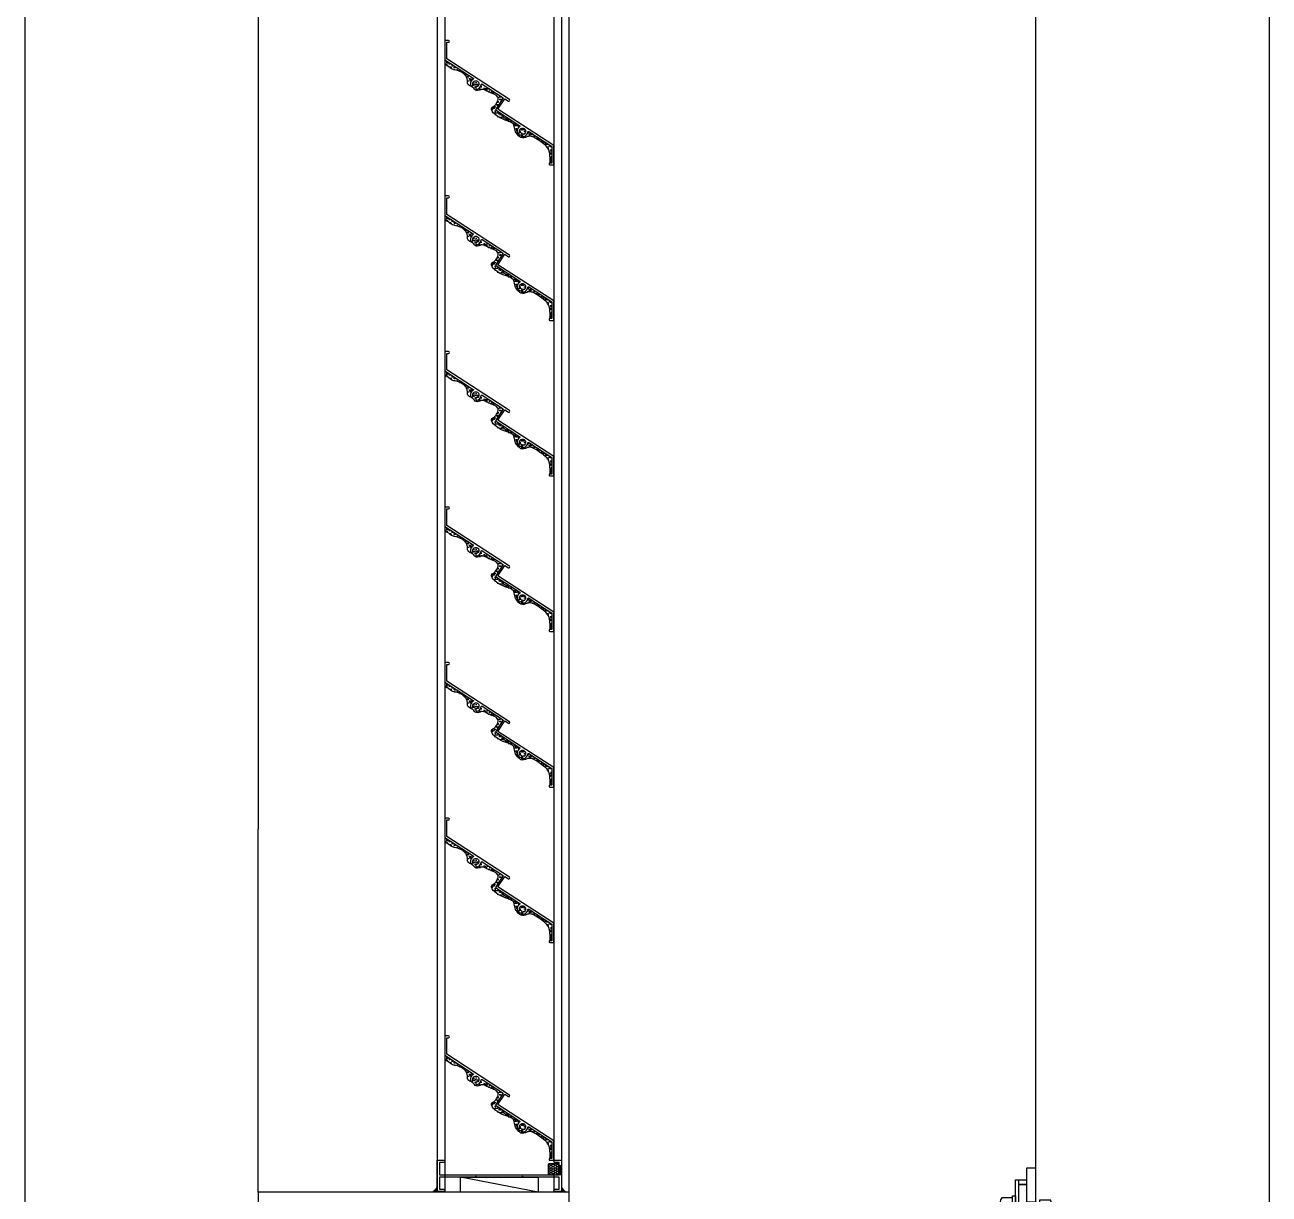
# Model space of a CAD drawing. Header units: millimetres. Extents: x 19868 to 801382, y -4805 to 85279.
# Drawn here: x 369438 to 370238, y 44538 to 45289 of the extents above; entities that cross this region are included whole.
import ezdxf

# ---------------------------------------------------------------- set-up
doc = ezdxf.new("R2010")
doc.units = ezdxf.units.MM
doc.header["$LTSCALE"] = 250
doc.linetypes.add('HID', pattern=[2.8, 1.8, -1])
doc.linetypes.add('HIDDEN', pattern=[9.525, 6.35, -3.175])
for name, color, linetype in [('-입면선1', 2, 'Continuous'), ('4', 4, 'Continuous'), ('A-ELE-4', 4, 'Continuous'), ('A-ELE-8', 8, 'Continuous'), ('A-ETC-8', 8, 'Continuous'), ('fastener', 1, 'Continuous'), ('INSUL', 8, 'Continuous'), ('S-TEEL', 4, 'Continuous')]:
    doc.layers.add(name, color=color, linetype=linetype)

# ---------------------------------------------------------------- blocks, each defined once
blk = doc.blocks.new('A$C8466693f')
at = {"layer": 'INSUL'}
h = blk.add_hatch(dxfattribs=at)
h.set_pattern_fill('AR-SAND', color=256, scale=0.05)
h.set_pattern_definition([(37.5, (-44677.3643, 110434.0197), (-0.080001565, 2.447066187), [0, -1.9304, 0, -2.159, 0, -2.06375]), (7.5, (-44677.3643, 110434.0197), (2.24761642, 3.5841255), [0, -1.0414, 0, -1.7399, 0, -0.66675]), (327.5, (-44678.9264, 110434.0197), (3.95496185, 0.007185923), [0, -0.635, 0, -2.286, 0, -2.9845]), (317.5, (-44678.9264, 110434.0197), (3.81778226, 1.11464662), [0, -0.3175, 0, -1.4986, 0, -1.7145])])
edge = h.paths.add_edge_path()
edge.add_arc((188.08, -3444.1), 0.3, 300.42503, 417, ccw=False)
edge.add_arc((190, -3447.37), 3.5, 480.42503, 551.17338)
edge.add_arc((187.3, -3447.91), 0.75, 191.17338, 371.17338)
edge.add_arc((190, -3447.37), 2, -77.17338, 191.17338, ccw=False)
edge.add_arc((190.61, -3450.05), 0.75, 462.82662, 642.82662)
edge.add_arc((190, -3447.37), 3.5, 282.82662, 353.57497)
edge.add_arc((193.78, -3447.8), 0.3, 417, 533.57497, ccw=False)
edge.add_line((193.94, -3447.55), (207.51, -3456.36))
edge.add_line((207.51, -3456.36), (202.49, -3464.07))
edge.add_line((202.49, -3464.07), (218.24, -3474.3))
edge.add_arc((218.08, -3474.55), 0.3, 300.42503, 417, ccw=False)
edge.add_arc((220, -3477.83), 3.5, 480.42503, 551.17338)
edge.add_arc((217.3, -3478.36), 0.75, 191.17338, 371.17338)
edge.add_arc((220, -3477.83), 2, -77.17338, 191.17338, ccw=False)
edge.add_arc((220.61, -3480.51), 0.75, 462.82662, 642.82662)
edge.add_arc((220, -3477.83), 3.5, 282.82662, 353.57497)
edge.add_arc((223.78, -3478.25), 0.3, 417, 533.57497, ccw=False)
edge.add_line((223.94, -3478), (238.8, -3487.65))
edge.add_line((238.8, -3487.65), (238.8, -3498.3))
edge.add_line((238.8, -3498.3), (237.6, -3498.3))
edge.add_spline(control_points=[(237.6, -3498.3), (237.72, -3495.33), (237.98, -3488.91), (230.99, -3484.17), (224.97, -3479.8), (219.86, -3483.19), (216.68, -3480.3), (214.93, -3477.41), (214.58, -3471.4), (206.57, -3471.5), (197.87, -3463.66), (203.13, -3461.08), (206.19, -3454.62), (198.48, -3453.41), (194.39, -3449.96), (190.03, -3452.8), (188.14, -3449), (184.28, -3448.4), (184.84, -3444.43), (182.67, -3440.53), (178.32, -3438.67), (173.82, -3438.05), (171.99, -3435.34), (170.27, -3435.44), (170, -3435.46)], knot_values=[0, 0, 0, 0, 8.903403, 16.972588, 24.386558, 28.464058, 32.376054, 35.250962, 38.890173, 48.28531, 57.322987, 58.527761, 64.920636, 71.793865, 76.258779, 80.217284, 83.010925, 86.979037, 89.314988, 93.488168, 99.635723, 102.710115, 106.902697, 107.715399, 107.715399, 107.715399, 107.715399], degree=3, periodic=0)
edge.add_line((170, -3435.46), (170, -3432))
edge.add_line((170, -3432), (188.24, -3443.84))
h = blk.add_hatch(dxfattribs=at)
h.set_pattern_fill('AR-SAND', color=256, scale=0.05)
h.set_pattern_definition([(37.5, (-44677.3643, 110334.0197), (-0.080001565, 2.447066187), [0, -1.9304, 0, -2.159, 0, -2.06375]), (7.5, (-44677.3643, 110334.0197), (2.24761642, 3.5841255), [0, -1.0414, 0, -1.7399, 0, -0.66675]), (327.5, (-44678.9264, 110334.0197), (3.95496185, 0.007185923), [0, -0.635, 0, -2.286, 0, -2.9845]), (317.5, (-44678.9264, 110334.0197), (3.81778226, 1.11464662), [0, -0.3175, 0, -1.4986, 0, -1.7145])])
edge = h.paths.add_edge_path()
edge.add_arc((188.08, -3544.1), 0.3, 300.42503, 417, ccw=False)
edge.add_arc((190, -3547.37), 3.5, 480.42503, 551.17338)
edge.add_arc((187.3, -3547.91), 0.75, 191.17338, 371.17338)
edge.add_arc((190, -3547.37), 2, -77.17338, 191.17338, ccw=False)
edge.add_arc((190.61, -3550.05), 0.75, 462.82662, 642.82662)
edge.add_arc((190, -3547.37), 3.5, 282.82662, 353.57497)
edge.add_arc((193.78, -3547.8), 0.3, 417, 533.57497, ccw=False)
edge.add_line((193.94, -3547.55), (207.51, -3556.36))
edge.add_line((207.51, -3556.36), (202.49, -3564.07))
edge.add_line((202.49, -3564.07), (218.24, -3574.3))
edge.add_arc((218.08, -3574.55), 0.3, 300.42503, 417, ccw=False)
edge.add_arc((220, -3577.83), 3.5, 480.42503, 551.17338)
edge.add_arc((217.3, -3578.36), 0.75, 191.17338, 371.17338)
edge.add_arc((220, -3577.83), 2, -77.17338, 191.17338, ccw=False)
edge.add_arc((220.61, -3580.51), 0.75, 462.82662, 642.82662)
edge.add_arc((220, -3577.83), 3.5, 282.82662, 353.57497)
edge.add_arc((223.78, -3578.25), 0.3, 417, 533.57497, ccw=False)
edge.add_line((223.94, -3578), (238.8, -3587.65))
edge.add_line((238.8, -3587.65), (238.8, -3598.3))
edge.add_line((238.8, -3598.3), (237.6, -3598.3))
edge.add_spline(control_points=[(237.6, -3598.3), (237.72, -3595.33), (237.98, -3588.91), (230.99, -3584.17), (224.97, -3579.8), (219.86, -3583.19), (216.68, -3580.3), (214.93, -3577.41), (214.58, -3571.4), (206.57, -3571.5), (197.87, -3563.66), (203.13, -3561.08), (206.19, -3554.62), (198.48, -3553.41), (194.39, -3549.96), (190.03, -3552.8), (188.14, -3549), (184.28, -3548.4), (184.84, -3544.43), (182.67, -3540.53), (178.32, -3538.67), (173.82, -3538.05), (171.99, -3535.34), (170.27, -3535.44), (170, -3535.46)], knot_values=[0, 0, 0, 0, 8.903403, 16.972588, 24.386558, 28.464058, 32.376054, 35.250962, 38.890173, 48.28531, 57.322987, 58.527761, 64.920636, 71.793865, 76.258779, 80.217284, 83.010925, 86.979037, 89.314988, 93.488168, 99.635723, 102.710115, 106.902697, 107.715399, 107.715399, 107.715399, 107.715399], degree=3, periodic=0)
edge.add_line((170, -3535.46), (170, -3532))
edge.add_line((170, -3532), (188.24, -3543.84))
h = blk.add_hatch(dxfattribs=at)
h.set_pattern_fill('AR-SAND', color=256, scale=0.05)
h.set_pattern_definition([(37.5, (-44677.3643, 110234.0197), (-0.080001565, 2.447066187), [0, -1.9304, 0, -2.159, 0, -2.06375]), (7.5, (-44677.3643, 110234.0197), (2.24761642, 3.5841255), [0, -1.0414, 0, -1.7399, 0, -0.66675]), (327.5, (-44678.9264, 110234.0197), (3.95496185, 0.007185923), [0, -0.635, 0, -2.286, 0, -2.9845]), (317.5, (-44678.9264, 110234.0197), (3.81778226, 1.11464662), [0, -0.3175, 0, -1.4986, 0, -1.7145])])
edge = h.paths.add_edge_path()
edge.add_arc((188.08, -3644.1), 0.3, 300.42503, 417, ccw=False)
edge.add_arc((190, -3647.37), 3.5, 480.42503, 551.17338)
edge.add_arc((187.3, -3647.91), 0.75, 191.17338, 371.17338)
edge.add_arc((190, -3647.37), 2, -77.17338, 191.17338, ccw=False)
edge.add_arc((190.61, -3650.05), 0.75, 462.82662, 642.82662)
edge.add_arc((190, -3647.37), 3.5, 282.82662, 353.57497)
edge.add_arc((193.78, -3647.8), 0.3, 417, 533.57497, ccw=False)
edge.add_line((193.94, -3647.55), (207.51, -3656.36))
edge.add_line((207.51, -3656.36), (202.49, -3664.07))
edge.add_line((202.49, -3664.07), (218.24, -3674.3))
edge.add_arc((218.08, -3674.55), 0.3, 300.42503, 417, ccw=False)
edge.add_arc((220, -3677.83), 3.5, 480.42503, 551.17338)
edge.add_arc((217.3, -3678.36), 0.75, 191.17338, 371.17338)
edge.add_arc((220, -3677.83), 2, -77.17338, 191.17338, ccw=False)
edge.add_arc((220.61, -3680.51), 0.75, 462.82662, 642.82662)
edge.add_arc((220, -3677.83), 3.5, 282.82662, 353.57497)
edge.add_arc((223.78, -3678.25), 0.3, 417, 533.57497, ccw=False)
edge.add_line((223.94, -3678), (238.8, -3687.65))
edge.add_line((238.8, -3687.65), (238.8, -3698.3))
edge.add_line((238.8, -3698.3), (237.6, -3698.3))
edge.add_spline(control_points=[(237.6, -3698.3), (237.72, -3695.33), (237.98, -3688.91), (230.99, -3684.17), (224.97, -3679.8), (219.86, -3683.19), (216.68, -3680.3), (214.93, -3677.41), (214.58, -3671.4), (206.57, -3671.5), (197.87, -3663.66), (203.13, -3661.08), (206.19, -3654.62), (198.48, -3653.41), (194.39, -3649.96), (190.03, -3652.8), (188.14, -3649), (184.28, -3648.4), (184.84, -3644.43), (182.67, -3640.53), (178.32, -3638.67), (173.82, -3638.05), (171.99, -3635.34), (170.27, -3635.44), (170, -3635.46)], knot_values=[0, 0, 0, 0, 8.903403, 16.972588, 24.386558, 28.464058, 32.376054, 35.250962, 38.890173, 48.28531, 57.322987, 58.527761, 64.920636, 71.793865, 76.258779, 80.217284, 83.010925, 86.979037, 89.314988, 93.488168, 99.635723, 102.710115, 106.902697, 107.715399, 107.715399, 107.715399, 107.715399], degree=3, periodic=0)
edge.add_line((170, -3635.46), (170, -3632))
edge.add_line((170, -3632), (188.24, -3643.84))
h = blk.add_hatch(dxfattribs=at)
h.set_pattern_fill('AR-SAND', color=256, scale=0.05)
h.set_pattern_definition([(37.5, (-44677.3643, 110134.0197), (-0.080001565, 2.447066187), [0, -1.9304, 0, -2.159, 0, -2.06375]), (7.5, (-44677.3643, 110134.0197), (2.24761642, 3.5841255), [0, -1.0414, 0, -1.7399, 0, -0.66675]), (327.5, (-44678.9264, 110134.0197), (3.95496185, 0.007185923), [0, -0.635, 0, -2.286, 0, -2.9845]), (317.5, (-44678.9264, 110134.0197), (3.81778226, 1.11464662), [0, -0.3175, 0, -1.4986, 0, -1.7145])])
edge = h.paths.add_edge_path()
edge.add_arc((188.08, -3744.1), 0.3, 300.42503, 417, ccw=False)
edge.add_arc((190, -3747.37), 3.5, 480.42503, 551.17338)
edge.add_arc((187.3, -3747.91), 0.75, 191.17338, 371.17338)
edge.add_arc((190, -3747.37), 2, -77.17338, 191.17338, ccw=False)
edge.add_arc((190.61, -3750.05), 0.75, 462.82662, 642.82662)
edge.add_arc((190, -3747.37), 3.5, 282.82662, 353.57497)
edge.add_arc((193.78, -3747.8), 0.3, 417, 533.57497, ccw=False)
edge.add_line((193.94, -3747.55), (207.51, -3756.36))
edge.add_line((207.51, -3756.36), (202.49, -3764.07))
edge.add_line((202.49, -3764.07), (218.24, -3774.3))
edge.add_arc((218.08, -3774.55), 0.3, 300.42503, 417, ccw=False)
edge.add_arc((220, -3777.83), 3.5, 480.42503, 551.17338)
edge.add_arc((217.3, -3778.36), 0.75, 191.17338, 371.17338)
edge.add_arc((220, -3777.83), 2, -77.17338, 191.17338, ccw=False)
edge.add_arc((220.61, -3780.51), 0.75, 462.82662, 642.82662)
edge.add_arc((220, -3777.83), 3.5, 282.82662, 353.57497)
edge.add_arc((223.78, -3778.25), 0.3, 417, 533.57497, ccw=False)
edge.add_line((223.94, -3778), (238.8, -3787.65))
edge.add_line((238.8, -3787.65), (238.8, -3798.3))
edge.add_line((238.8, -3798.3), (237.6, -3798.3))
edge.add_spline(control_points=[(237.6, -3798.3), (237.72, -3795.33), (237.98, -3788.91), (230.99, -3784.17), (224.97, -3779.8), (219.86, -3783.19), (216.68, -3780.3), (214.93, -3777.41), (214.58, -3771.4), (206.57, -3771.5), (197.87, -3763.66), (203.13, -3761.08), (206.19, -3754.62), (198.48, -3753.41), (194.39, -3749.96), (190.03, -3752.8), (188.14, -3749), (184.28, -3748.4), (184.84, -3744.43), (182.67, -3740.53), (178.32, -3738.67), (173.82, -3738.05), (171.99, -3735.34), (170.27, -3735.44), (170, -3735.46)], knot_values=[0, 0, 0, 0, 8.903403, 16.972588, 24.386558, 28.464058, 32.376054, 35.250962, 38.890173, 48.28531, 57.322987, 58.527761, 64.920636, 71.793865, 76.258779, 80.217284, 83.010925, 86.979037, 89.314988, 93.488168, 99.635723, 102.710115, 106.902697, 107.715399, 107.715399, 107.715399, 107.715399], degree=3, periodic=0)
edge.add_line((170, -3735.46), (170, -3732))
edge.add_line((170, -3732), (188.24, -3743.84))
h = blk.add_hatch(dxfattribs=at)
h.set_pattern_fill('AR-SAND', color=256, scale=0.05)
h.set_pattern_definition([(37.5, (-44677.3643, 110034.0197), (-0.080001565, 2.447066187), [0, -1.9304, 0, -2.159, 0, -2.06375]), (7.5, (-44677.3643, 110034.0197), (2.24761642, 3.5841255), [0, -1.0414, 0, -1.7399, 0, -0.66675]), (327.5, (-44678.9264, 110034.0197), (3.95496185, 0.007185923), [0, -0.635, 0, -2.286, 0, -2.9845]), (317.5, (-44678.9264, 110034.0197), (3.81778226, 1.11464662), [0, -0.3175, 0, -1.4986, 0, -1.7145])])
edge = h.paths.add_edge_path()
edge.add_arc((188.08, -3844.1), 0.3, 300.42503, 417, ccw=False)
edge.add_arc((190, -3847.37), 3.5, 480.42503, 551.17338)
edge.add_arc((187.3, -3847.91), 0.75, 191.17338, 371.17338)
edge.add_arc((190, -3847.37), 2, -77.17338, 191.17338, ccw=False)
edge.add_arc((190.61, -3850.05), 0.75, 462.82662, 642.82662)
edge.add_arc((190, -3847.37), 3.5, 282.82662, 353.57497)
edge.add_arc((193.78, -3847.8), 0.3, 417, 533.57497, ccw=False)
edge.add_line((193.94, -3847.55), (207.51, -3856.36))
edge.add_line((207.51, -3856.36), (202.49, -3864.07))
edge.add_line((202.49, -3864.07), (218.24, -3874.3))
edge.add_arc((218.08, -3874.55), 0.3, 300.42503, 417, ccw=False)
edge.add_arc((220, -3877.83), 3.5, 480.42503, 551.17338)
edge.add_arc((217.3, -3878.36), 0.75, 191.17338, 371.17338)
edge.add_arc((220, -3877.83), 2, -77.17338, 191.17338, ccw=False)
edge.add_arc((220.61, -3880.51), 0.75, 462.82662, 642.82662)
edge.add_arc((220, -3877.83), 3.5, 282.82662, 353.57497)
edge.add_arc((223.78, -3878.25), 0.3, 417, 533.57497, ccw=False)
edge.add_line((223.94, -3878), (238.8, -3887.65))
edge.add_line((238.8, -3887.65), (238.8, -3898.3))
edge.add_line((238.8, -3898.3), (237.6, -3898.3))
edge.add_spline(control_points=[(237.6, -3898.3), (237.72, -3895.33), (237.98, -3888.91), (230.99, -3884.17), (224.97, -3879.8), (219.86, -3883.19), (216.68, -3880.3), (214.93, -3877.41), (214.58, -3871.4), (206.57, -3871.5), (197.87, -3863.66), (203.13, -3861.08), (206.19, -3854.62), (198.48, -3853.41), (194.39, -3849.96), (190.03, -3852.8), (188.14, -3849), (184.28, -3848.4), (184.84, -3844.43), (182.67, -3840.53), (178.32, -3838.67), (173.82, -3838.05), (171.99, -3835.34), (170.27, -3835.44), (170, -3835.46)], knot_values=[0, 0, 0, 0, 8.903403, 16.972588, 24.386558, 28.464058, 32.376054, 35.250962, 38.890173, 48.28531, 57.322987, 58.527761, 64.920636, 71.793865, 76.258779, 80.217284, 83.010925, 86.979037, 89.314988, 93.488168, 99.635723, 102.710115, 106.902697, 107.715399, 107.715399, 107.715399, 107.715399], degree=3, periodic=0)
edge.add_line((170, -3835.46), (170, -3832))
edge.add_line((170, -3832), (188.24, -3843.84))
h = blk.add_hatch(dxfattribs=at)
h.set_pattern_fill('AR-SAND', color=256, scale=0.05)
h.set_pattern_definition([(37.5, (-44677.3643, 109934.0197), (-0.080001565, 2.447066187), [0, -1.9304, 0, -2.159, 0, -2.06375]), (7.5, (-44677.3643, 109934.0197), (2.24761642, 3.5841255), [0, -1.0414, 0, -1.7399, 0, -0.66675]), (327.5, (-44678.9264, 109934.0197), (3.95496185, 0.007185923), [0, -0.635, 0, -2.286, 0, -2.9845]), (317.5, (-44678.9264, 109934.0197), (3.81778226, 1.11464662), [0, -0.3175, 0, -1.4986, 0, -1.7145])])
edge = h.paths.add_edge_path()
edge.add_arc((188.08, -3944.1), 0.3, 300.42503, 417, ccw=False)
edge.add_arc((190, -3947.37), 3.5, 480.42503, 551.17338)
edge.add_arc((187.3, -3947.91), 0.75, 191.17338, 371.17338)
edge.add_arc((190, -3947.37), 2, -77.17338, 191.17338, ccw=False)
edge.add_arc((190.61, -3950.05), 0.75, 462.82662, 642.82662)
edge.add_arc((190, -3947.37), 3.5, 282.82662, 353.57497)
edge.add_arc((193.78, -3947.8), 0.3, 417, 533.57497, ccw=False)
edge.add_line((193.94, -3947.55), (207.51, -3956.36))
edge.add_line((207.51, -3956.36), (202.49, -3964.07))
edge.add_line((202.49, -3964.07), (218.24, -3974.3))
edge.add_arc((218.08, -3974.55), 0.3, 300.42503, 417, ccw=False)
edge.add_arc((220, -3977.83), 3.5, 480.42503, 551.17338)
edge.add_arc((217.3, -3978.36), 0.75, 191.17338, 371.17338)
edge.add_arc((220, -3977.83), 2, -77.17338, 191.17338, ccw=False)
edge.add_arc((220.61, -3980.51), 0.75, 462.82662, 642.82662)
edge.add_arc((220, -3977.83), 3.5, 282.82662, 353.57497)
edge.add_arc((223.78, -3978.25), 0.3, 417, 533.57497, ccw=False)
edge.add_line((223.94, -3978), (238.8, -3987.65))
edge.add_line((238.8, -3987.65), (238.8, -3998.3))
edge.add_line((238.8, -3998.3), (237.6, -3998.3))
edge.add_spline(control_points=[(237.6, -3998.3), (237.72, -3995.33), (237.98, -3988.91), (230.99, -3984.17), (224.97, -3979.8), (219.86, -3983.19), (216.68, -3980.3), (214.93, -3977.41), (214.58, -3971.4), (206.57, -3971.5), (197.87, -3963.66), (203.13, -3961.08), (206.19, -3954.62), (198.48, -3953.41), (194.39, -3949.96), (190.03, -3952.8), (188.14, -3949), (184.28, -3948.4), (184.84, -3944.43), (182.67, -3940.53), (178.32, -3938.67), (173.82, -3938.05), (171.99, -3935.34), (170.27, -3935.44), (170, -3935.46)], knot_values=[0, 0, 0, 0, 8.903403, 16.972588, 24.386558, 28.464058, 32.376054, 35.250962, 38.890173, 48.28531, 57.322987, 58.527761, 64.920636, 71.793865, 76.258779, 80.217284, 83.010925, 86.979037, 89.314988, 93.488168, 99.635723, 102.710115, 106.902697, 107.715399, 107.715399, 107.715399, 107.715399], degree=3, periodic=0)
edge.add_line((170, -3935.46), (170, -3932))
edge.add_line((170, -3932), (188.24, -3943.84))
h = blk.add_hatch(dxfattribs=at)
h.set_pattern_fill('AR-SAND', color=256, scale=0.05)
h.set_pattern_definition([(37.5, (-44677.3643, 109794.0197), (-0.080001565, 2.447066187), [0, -1.9304, 0, -2.159, 0, -2.06375]), (7.5, (-44677.3643, 109794.0197), (2.24761642, 3.5841255), [0, -1.0414, 0, -1.7399, 0, -0.66675]), (327.5, (-44678.9264, 109794.0197), (3.95496185, 0.007185923), [0, -0.635, 0, -2.286, 0, -2.9845]), (317.5, (-44678.9264, 109794.0197), (3.81778226, 1.11464662), [0, -0.3175, 0, -1.4986, 0, -1.7145])])
edge = h.paths.add_edge_path()
edge.add_arc((188.08, -4084.1), 0.3, 300.42503, 417, ccw=False)
edge.add_arc((190, -4087.37), 3.5, 480.42503, 551.17338)
edge.add_arc((187.3, -4087.91), 0.75, 191.17338, 371.17338)
edge.add_arc((190, -4087.37), 2, -77.17338, 191.17338, ccw=False)
edge.add_arc((190.61, -4090.05), 0.75, 462.82662, 642.82662)
edge.add_arc((190, -4087.37), 3.5, 282.82662, 353.57497)
edge.add_arc((193.78, -4087.8), 0.3, 417, 533.57497, ccw=False)
edge.add_line((193.94, -4087.55), (207.51, -4096.36))
edge.add_line((207.51, -4096.36), (202.49, -4104.07))
edge.add_line((202.49, -4104.07), (218.24, -4114.3))
edge.add_arc((218.08, -4114.55), 0.3, 300.42503, 417, ccw=False)
edge.add_arc((220, -4117.83), 3.5, 480.42503, 551.17338)
edge.add_arc((217.3, -4118.36), 0.75, 191.17338, 371.17338)
edge.add_arc((220, -4117.83), 2, -77.17338, 191.17338, ccw=False)
edge.add_arc((220.61, -4120.51), 0.75, 462.82662, 642.82662)
edge.add_arc((220, -4117.83), 3.5, 282.82662, 353.57497)
edge.add_arc((223.78, -4118.25), 0.3, 417, 533.57497, ccw=False)
edge.add_line((223.94, -4118), (238.8, -4127.65))
edge.add_line((238.8, -4127.65), (238.8, -4138.3))
edge.add_line((238.8, -4138.3), (237.6, -4138.3))
edge.add_spline(control_points=[(237.6, -4138.3), (237.72, -4135.33), (237.98, -4128.91), (230.99, -4124.17), (224.97, -4119.8), (219.86, -4123.19), (216.68, -4120.3), (214.93, -4117.41), (214.58, -4111.4), (206.57, -4111.5), (197.87, -4103.66), (203.13, -4101.08), (206.19, -4094.62), (198.48, -4093.41), (194.39, -4089.96), (190.03, -4092.8), (188.14, -4089), (184.28, -4088.4), (184.84, -4084.43), (182.67, -4080.53), (178.32, -4078.67), (173.82, -4078.05), (171.99, -4075.34), (170.27, -4075.44), (170, -4075.46)], knot_values=[0, 0, 0, 0, 8.903403, 16.972588, 24.386558, 28.464058, 32.376054, 35.250962, 38.890173, 48.28531, 57.322987, 58.527761, 64.920636, 71.793865, 76.258779, 80.217284, 83.010925, 86.979037, 89.314988, 93.488168, 99.635723, 102.710115, 106.902697, 107.715399, 107.715399, 107.715399, 107.715399], degree=3, periodic=0)
edge.add_line((170, -4075.46), (170, -4072))
edge.add_line((170, -4072), (188.24, -4083.84))
h = blk.add_hatch(dxfattribs=at)
h.set_pattern_fill('AR-SAND', color=256, scale=0.05)
h.set_pattern_definition([(37.5, (-44677.3643, 109794.0197), (-0.080001565, 2.447066187), [0, -1.9304, 0, -2.159, 0, -2.06375]), (7.5, (-44677.3643, 109794.0197), (2.24761642, 3.5841255), [0, -1.0414, 0, -1.7399, 0, -0.66675]), (327.5, (-44678.9264, 109794.0197), (3.95496185, 0.007185923), [0, -0.635, 0, -2.286, 0, -2.9845]), (317.5, (-44678.9264, 109794.0197), (3.81778226, 1.11464662), [0, -0.3175, 0, -1.4986, 0, -1.7145])])
edge = h.paths.add_edge_path()
edge.add_arc((188.08, -4084.1), 0.3, 300.42503, 417, ccw=False)
edge.add_arc((190, -4087.37), 3.5, 480.42503, 551.17338)
edge.add_arc((187.3, -4087.91), 0.75, 191.17338, 371.17338)
edge.add_arc((190, -4087.37), 2, -77.17338, 191.17338, ccw=False)
edge.add_arc((190.61, -4090.05), 0.75, 462.82662, 642.82662)
edge.add_arc((190, -4087.37), 3.5, 282.82662, 353.57497)
edge.add_arc((193.78, -4087.8), 0.3, 417, 533.57497, ccw=False)
edge.add_line((193.94, -4087.55), (207.51, -4096.36))
edge.add_line((207.51, -4096.36), (202.49, -4104.07))
edge.add_line((202.49, -4104.07), (218.24, -4114.3))
edge.add_arc((218.08, -4114.55), 0.3, 300.42503, 417, ccw=False)
edge.add_arc((220, -4117.83), 3.5, 480.42503, 551.17338)
edge.add_arc((217.3, -4118.36), 0.75, 191.17338, 371.17338)
edge.add_arc((220, -4117.83), 2, -77.17338, 191.17338, ccw=False)
edge.add_arc((220.61, -4120.51), 0.75, 462.82662, 642.82662)
edge.add_arc((220, -4117.83), 3.5, 282.82662, 353.57497)
edge.add_arc((223.78, -4118.25), 0.3, 417, 533.57497, ccw=False)
edge.add_line((223.94, -4118), (238.8, -4127.65))
edge.add_line((238.8, -4127.65), (238.8, -4138.3))
edge.add_line((238.8, -4138.3), (237.6, -4138.3))
edge.add_spline(control_points=[(237.6, -4138.3), (237.72, -4135.33), (237.98, -4128.91), (230.99, -4124.17), (224.97, -4119.8), (219.86, -4123.19), (216.68, -4120.3), (214.93, -4117.41), (214.58, -4111.4), (206.57, -4111.5), (197.87, -4103.66), (203.13, -4101.08), (206.19, -4094.62), (198.48, -4093.41), (194.39, -4089.96), (190.03, -4092.8), (188.14, -4089), (184.28, -4088.4), (184.84, -4084.43), (182.67, -4080.53), (178.32, -4078.67), (173.82, -4078.05), (171.99, -4075.34), (170.27, -4075.44), (170, -4075.46)], knot_values=[0, 0, 0, 0, 8.903403, 16.972588, 24.386558, 28.464058, 32.376054, 35.250962, 38.890173, 48.28531, 57.322987, 58.527761, 64.920636, 71.793865, 76.258779, 80.217284, 83.010925, 86.979037, 89.314988, 93.488168, 99.635723, 102.710115, 106.902697, 107.715399, 107.715399, 107.715399, 107.715399], degree=3, periodic=0)
edge.add_line((170, -4075.46), (170, -4072))
edge.add_line((170, -4072), (188.24, -4083.84))
h = blk.add_hatch(dxfattribs=at)
h.set_pattern_fill('HONEY', color=256, scale=7, angle=180)
h.set_pattern_definition([(180, (-53304.8533, 22691.21556), (-1.3125, -0.757772228), [0.875, -1.75]), (300, (-53304.8533, 22691.21556), (1.3125, -0.757772228), [0.875, -1.75]), (240, (-53304.8533, 22691.21556), (-9e-16, -1.515544457), [-1.75, 0.875])])
edge = h.paths.add_edge_path()
edge.add_line((237.2, -4148.75), (242.8, -4148.75))
edge.add_arc((242.8, -4148.05), 0.7, 270, 360)
edge.add_line((243.5, -4148.05), (243.5, -4142.45))
edge.add_arc((242.8, -4142.45), 0.7, 0, 90)
edge.add_line((242.8, -4141.75), (237.2, -4141.75))
edge.add_arc((237.2, -4142.45), 0.7, 90, 180)
edge.add_line((236.5, -4142.45), (236.5, -4148.05))
edge.add_arc((237.2, -4148.05), 0.7, 180, 270)
h = blk.add_hatch(dxfattribs=at)
h.set_pattern_fill('DASH', color=256, scale=3, angle=270)
h.set_pattern_definition([(270, (-44212.57697, -6268.62838), (0.375, -0.375), [0.375, -0.375])])
h.paths.add_polyline_path([(245, -4148.75), (243.5, -4148.75), (243.5, -4142.75), (245, -4142.75)])
h = blk.add_hatch(dxfattribs=at)
h.set_pattern_fill('DOTS', color=256, scale=0.2, angle=90)
h.set_pattern_definition([(270, (-1455.99214, 5248.5924), (0.3175, -0.15875), [0, -0.3175])])
h.paths.add_polyline_path([(165, -4159.2), (165, -4160), (162, -4160, 0.068271), (165, -4157)])
h = blk.add_hatch(dxfattribs=at)
h.set_pattern_fill('DOTS', color=256, scale=0.2, angle=90)
h.set_pattern_definition([(270, (-1435.99214, 5248.5924), (0.3175, -0.15875), [0, -0.3175])])
h.paths.add_polyline_path([(245, -4159.2), (245, -4160), (248, -4160, -0.068271), (245, -4157)])
for p, q in [((50, -80), (50, -3926.45)), ((250, -4160), (250, -80)), ((165, -100.2), (165, -4160)), ((170, -99.75), (170, -4160)), ((240, -100.26), (240, -4140.25)), ((245, -100.2), (245, -4160)), ((50, -4160), (50, -3926.45)), ((230, -4160), (180, -4150.25)), ((240, -4148.75), (240, -4160))]:
    blk.add_line(p, q, dxfattribs=at)
at = {"layer": 'INSUL', "elevation": 0}
for points in [[(172.4, -3420.7, 1), (172.4, -3419.5), (170.3, -3419.5, 0.414214), (170, -3419.8), (170, -3432), (188.24, -3443.84, -0.557593), (188.23, -3444.35, 0.318892), (186.57, -3448.05, 1), (188.04, -3447.76, -2.365798), (190.44, -3449.32, 1), (190.78, -3450.79, 0.318892), (193.48, -3447.76, -0.557593), (193.94, -3447.55), (207.51, -3456.36), (202.49, -3464.07), (218.24, -3474.3, -0.557593), (218.23, -3474.81, 0.318892), (216.57, -3478.51, 1), (218.04, -3478.21, -2.365798), (220.44, -3479.78, 1), (220.78, -3481.24, 0.318892), (223.48, -3478.22, -0.557593), (223.94, -3478), (238.8, -3487.65), (238.8, -3498.3), (237.6, -3498.3, 1), (237.6, -3499.5), (239.7, -3499.5, 0.414214), (240, -3499.2), (240, -3487), (204.15, -3463.72), (208.51, -3457.01), (210.86, -3458.53, 1), (211.51, -3457.53), (171.2, -3431.35), (171.2, -3420.7)], [(172.4, -3520.7, 1), (172.4, -3519.5), (170.3, -3519.5, 0.414214), (170, -3519.8), (170, -3532), (188.24, -3543.84, -0.557593), (188.23, -3544.35, 0.318892), (186.57, -3548.05, 1), (188.04, -3547.76, -2.365798), (190.44, -3549.32, 1), (190.78, -3550.79, 0.318892), (193.48, -3547.76, -0.557593), (193.94, -3547.55), (207.51, -3556.36), (202.49, -3564.07), (218.24, -3574.3, -0.557593), (218.23, -3574.81, 0.318892), (216.57, -3578.51, 1), (218.04, -3578.21, -2.365798), (220.44, -3579.78, 1), (220.78, -3581.24, 0.318892), (223.48, -3578.22, -0.557593), (223.94, -3578), (238.8, -3587.65), (238.8, -3598.3), (237.6, -3598.3, 1), (237.6, -3599.5), (239.7, -3599.5, 0.414214), (240, -3599.2), (240, -3587), (204.15, -3563.72), (208.51, -3557.01), (210.86, -3558.53, 1), (211.51, -3557.53), (171.2, -3531.35), (171.2, -3520.7)], [(172.4, -3620.7, 1), (172.4, -3619.5), (170.3, -3619.5, 0.414214), (170, -3619.8), (170, -3632), (188.24, -3643.84, -0.557593), (188.23, -3644.35, 0.318892), (186.57, -3648.05, 1), (188.04, -3647.76, -2.365798), (190.44, -3649.32, 1), (190.78, -3650.79, 0.318892), (193.48, -3647.76, -0.557593), (193.94, -3647.55), (207.51, -3656.36), (202.49, -3664.07), (218.24, -3674.3, -0.557593), (218.23, -3674.81, 0.318892), (216.57, -3678.51, 1), (218.04, -3678.21, -2.365798), (220.44, -3679.78, 1), (220.78, -3681.24, 0.318892), (223.48, -3678.22, -0.557593), (223.94, -3678), (238.8, -3687.65), (238.8, -3698.3), (237.6, -3698.3, 1), (237.6, -3699.5), (239.7, -3699.5, 0.414214), (240, -3699.2), (240, -3687), (204.15, -3663.72), (208.51, -3657.01), (210.86, -3658.53, 1), (211.51, -3657.53), (171.2, -3631.35), (171.2, -3620.7)], [(172.4, -3720.7, 1), (172.4, -3719.5), (170.3, -3719.5, 0.414214), (170, -3719.8), (170, -3732), (188.24, -3743.84, -0.557593), (188.23, -3744.35, 0.318892), (186.57, -3748.05, 1), (188.04, -3747.76, -2.365798), (190.44, -3749.32, 1), (190.78, -3750.79, 0.318892), (193.48, -3747.76, -0.557593), (193.94, -3747.55), (207.51, -3756.36), (202.49, -3764.07), (218.24, -3774.3, -0.557593), (218.23, -3774.81, 0.318892), (216.57, -3778.51, 1), (218.04, -3778.21, -2.365798), (220.44, -3779.78, 1), (220.78, -3781.24, 0.318892), (223.48, -3778.22, -0.557593), (223.94, -3778), (238.8, -3787.65), (238.8, -3798.3), (237.6, -3798.3, 1), (237.6, -3799.5), (239.7, -3799.5, 0.414214), (240, -3799.2), (240, -3787), (204.15, -3763.72), (208.51, -3757.01), (210.86, -3758.53, 1), (211.51, -3757.53), (171.2, -3731.35), (171.2, -3720.7)], [(172.4, -3820.7, 1), (172.4, -3819.5), (170.3, -3819.5, 0.414214), (170, -3819.8), (170, -3832), (188.24, -3843.84, -0.557593), (188.23, -3844.35, 0.318892), (186.57, -3848.05, 1), (188.04, -3847.76, -2.365798), (190.44, -3849.32, 1), (190.78, -3850.79, 0.318892), (193.48, -3847.76, -0.557593), (193.94, -3847.55), (207.51, -3856.36), (202.49, -3864.07), (218.24, -3874.3, -0.557593), (218.23, -3874.81, 0.318892), (216.57, -3878.51, 1), (218.04, -3878.21, -2.365798), (220.44, -3879.78, 1), (220.78, -3881.24, 0.318892), (223.48, -3878.22, -0.557593), (223.94, -3878), (238.8, -3887.65), (238.8, -3898.3), (237.6, -3898.3, 1), (237.6, -3899.5), (239.7, -3899.5, 0.414214), (240, -3899.2), (240, -3887), (204.15, -3863.72), (208.51, -3857.01), (210.86, -3858.53, 1), (211.51, -3857.53), (171.2, -3831.35), (171.2, -3820.7)], [(172.4, -3920.7, 1), (172.4, -3919.5), (170.3, -3919.5, 0.414214), (170, -3919.8), (170, -3932), (188.24, -3943.84, -0.557593), (188.23, -3944.35, 0.318892), (186.57, -3948.05, 1), (188.04, -3947.76, -2.365798), (190.44, -3949.32, 1), (190.78, -3950.79, 0.318892), (193.48, -3947.76, -0.557593), (193.94, -3947.55), (207.51, -3956.36), (202.49, -3964.07), (218.24, -3974.3, -0.557593), (218.23, -3974.81, 0.318892), (216.57, -3978.51, 1), (218.04, -3978.21, -2.365798), (220.44, -3979.78, 1), (220.78, -3981.24, 0.318892), (223.48, -3978.22, -0.557593), (223.94, -3978), (238.8, -3987.65), (238.8, -3998.3), (237.6, -3998.3, 1), (237.6, -3999.5), (239.7, -3999.5, 0.414214), (240, -3999.2), (240, -3987), (204.15, -3963.72), (208.51, -3957.01), (210.86, -3958.53, 1), (211.51, -3957.53), (171.2, -3931.35), (171.2, -3920.7)], [(172.4, -4060.7, 1), (172.4, -4059.5), (170.3, -4059.5, 0.414214), (170, -4059.8), (170, -4072), (188.24, -4083.84, -0.557593), (188.23, -4084.35, 0.318892), (186.57, -4088.05, 1), (188.04, -4087.76, -2.365798), (190.44, -4089.32, 1), (190.78, -4090.79, 0.318892), (193.48, -4087.76, -0.557593), (193.94, -4087.55), (207.51, -4096.36), (202.49, -4104.07), (218.24, -4114.3, -0.557593), (218.23, -4114.81, 0.318892), (216.57, -4118.51, 1), (218.04, -4118.21, -2.365798), (220.44, -4119.78, 1), (220.78, -4121.24, 0.318892), (223.48, -4118.22, -0.557593), (223.94, -4118), (238.8, -4127.65), (238.8, -4138.3), (237.6, -4138.3, 1), (237.6, -4139.5), (239.7, -4139.5, 0.414214), (240, -4139.2), (240, -4127), (204.15, -4103.72), (208.51, -4097.01), (210.86, -4098.53, 1), (211.51, -4097.53), (171.2, -4071.35), (171.2, -4060.7)]]:
    blk.add_lwpolyline(points, format="xyb", close=True, dxfattribs=at)
at = {"layer": 'INSUL'}
for points in [[(172.4, -4060.7, 1), (172.4, -4059.5), (170.3, -4059.5, 0.414214), (170, -4059.8), (170, -4072), (188.24, -4083.84, -0.557593), (188.23, -4084.35, 0.318892), (186.57, -4088.05, 1), (188.04, -4087.76, -2.365798), (190.44, -4089.32, 1), (190.78, -4090.79, 0.318892), (193.48, -4087.76, -0.557593), (193.94, -4087.55), (207.51, -4096.36), (202.49, -4104.07), (218.24, -4114.3, -0.557593), (218.23, -4114.81, 0.318892), (216.57, -4118.51, 1), (218.04, -4118.21, -2.365798), (220.44, -4119.78, 1), (220.78, -4121.24, 0.318892), (223.48, -4118.22, -0.557593), (223.94, -4118), (238.8, -4127.65), (238.8, -4138.3), (237.6, -4138.3, 1), (237.6, -4139.5), (239.7, -4139.5, 0.414214), (240, -4139.2), (240, -4127), (204.15, -4103.72), (208.51, -4097.01), (210.86, -4098.53, 1), (211.51, -4097.53), (171.2, -4071.35), (171.2, -4060.7)], [(190.5, -4150.25), (190, -4149.75), (189.5, -4150.25), (166.5, -4150.25), (166.5, -4158), (169.25, -4158, -1), (169.25, -4159.5), (165.3, -4159.5, -0.414214), (165, -4159.2), (165, -4139.8, -0.414214), (165.3, -4139.5), (169.25, -4139.5, -1), (169.25, -4141), (166.5, -4141), (166.5, -4148.75), (243.5, -4148.75), (243.5, -4141), (240.75, -4141, -1), (240.75, -4139.5), (244.7, -4139.5, -0.414214), (245, -4139.8), (245, -4159.2, -0.414214), (244.7, -4159.5), (240.75, -4159.5, -1), (240.75, -4158), (243.5, -4158), (243.5, -4150.25), (220.5, -4150.25), (220, -4149.75), (219.5, -4150.25)], [(237.2, -4148.75), (242.8, -4148.75, 0.414214), (243.5, -4148.05), (243.5, -4142.45, 0.414214), (242.8, -4141.75), (237.2, -4141.75, 0.414214), (236.5, -4142.45), (236.5, -4148.05, 0.414214)]]:
    blk.add_lwpolyline(points, format="xyb", close=True, dxfattribs=at)
for points in [[(245, -4148.75), (243.5, -4148.75), (243.5, -4142.75), (245, -4142.75)], [(230, -4160), (180, -4160), (180, -4150.25), (230, -4150.25)], [(250, -4220), (250, -4160), (50, -4160), (50, -4220)]]:
    blk.add_lwpolyline(points, close=True, dxfattribs=at)
for centre, start, end in [((152.57, -4147.57), 307.18888, 322.81112), ((257.43, -4147.57), 217.18888, 232.81112)]:
    blk.add_arc(centre, 15.61, start, end, dxfattribs=at)
at = {"layer": 'INSUL', "start_tangent": (0.040343, 0.999186), "end_tangent": (-0.998408, -0.056397)}
for points in [[(237.6, -3498.3), (236.58, -3489.46), (230.71, -3483.92), (223.83, -3481.17), (219.88, -3482.21), (216.66, -3480), (215.24, -3477.5), (214.36, -3473.97), (206.06, -3469.57), (200.45, -3462.48), (201.47, -3461.83), (204.1, -3456), (198.13, -3452.59), (193.97, -3450.98), (190.07, -3451.69), (188.06, -3449.75), (184.78, -3447.51), (184.55, -3445.19), (182.75, -3441.42), (177.28, -3438.62), (174.34, -3437.73), (170.81, -3435.46), (170, -3435.46)], [(237.6, -3598.3), (236.58, -3589.46), (230.71, -3583.92), (223.83, -3581.17), (219.88, -3582.21), (216.66, -3580), (215.24, -3577.5), (214.36, -3573.97), (206.06, -3569.57), (200.45, -3562.48), (201.47, -3561.83), (204.1, -3556), (198.13, -3552.59), (193.97, -3550.98), (190.07, -3551.69), (188.06, -3549.75), (184.78, -3547.51), (184.55, -3545.19), (182.75, -3541.42), (177.28, -3538.62), (174.34, -3537.73), (170.81, -3535.46), (170, -3535.46)], [(237.6, -3698.3), (236.58, -3689.46), (230.71, -3683.92), (223.83, -3681.17), (219.88, -3682.21), (216.66, -3680), (215.24, -3677.5), (214.36, -3673.97), (206.06, -3669.57), (200.45, -3662.48), (201.47, -3661.83), (204.1, -3656), (198.13, -3652.59), (193.97, -3650.98), (190.07, -3651.69), (188.06, -3649.75), (184.78, -3647.51), (184.55, -3645.19), (182.75, -3641.42), (177.28, -3638.62), (174.34, -3637.73), (170.81, -3635.46), (170, -3635.46)], [(237.6, -3798.3), (236.58, -3789.46), (230.71, -3783.92), (223.83, -3781.17), (219.88, -3782.21), (216.66, -3780), (215.24, -3777.5), (214.36, -3773.97), (206.06, -3769.57), (200.45, -3762.48), (201.47, -3761.83), (204.1, -3756), (198.13, -3752.59), (193.97, -3750.98), (190.07, -3751.69), (188.06, -3749.75), (184.78, -3747.51), (184.55, -3745.19), (182.75, -3741.42), (177.28, -3738.62), (174.34, -3737.73), (170.81, -3735.46), (170, -3735.46)], [(237.6, -3898.3), (236.58, -3889.46), (230.71, -3883.92), (223.83, -3881.17), (219.88, -3882.21), (216.66, -3880), (215.24, -3877.5), (214.36, -3873.97), (206.06, -3869.57), (200.45, -3862.48), (201.47, -3861.83), (204.1, -3856), (198.13, -3852.59), (193.97, -3850.98), (190.07, -3851.69), (188.06, -3849.75), (184.78, -3847.51), (184.55, -3845.19), (182.75, -3841.42), (177.28, -3838.62), (174.34, -3837.73), (170.81, -3835.46), (170, -3835.46)], [(237.6, -3998.3), (236.58, -3989.46), (230.71, -3983.92), (223.83, -3981.17), (219.88, -3982.21), (216.66, -3980), (215.24, -3977.5), (214.36, -3973.97), (206.06, -3969.57), (200.45, -3962.48), (201.47, -3961.83), (204.1, -3956), (198.13, -3952.59), (193.97, -3950.98), (190.07, -3951.69), (188.06, -3949.75), (184.78, -3947.51), (184.55, -3945.19), (182.75, -3941.42), (177.28, -3938.62), (174.34, -3937.73), (170.81, -3935.46), (170, -3935.46)], [(237.6, -4138.3), (236.58, -4129.46), (230.71, -4123.92), (223.83, -4121.17), (219.88, -4122.21), (216.66, -4120), (215.24, -4117.5), (214.36, -4113.97), (206.06, -4109.57), (200.45, -4102.48), (201.47, -4101.83), (204.1, -4096), (198.13, -4092.59), (193.97, -4090.98), (190.07, -4091.69), (188.06, -4089.75), (184.78, -4087.51), (184.55, -4085.19), (182.75, -4081.42), (177.28, -4078.62), (174.34, -4077.73), (170.81, -4075.46), (170, -4075.46)], [(237.6, -4138.3), (236.58, -4129.46), (230.71, -4123.92), (223.83, -4121.17), (219.88, -4122.21), (216.66, -4120), (215.24, -4117.5), (214.36, -4113.97), (206.06, -4109.57), (200.45, -4102.48), (201.47, -4101.83), (204.1, -4096), (198.13, -4092.59), (193.97, -4090.98), (190.07, -4091.69), (188.06, -4089.75), (184.78, -4087.51), (184.55, -4085.19), (182.75, -4081.42), (177.28, -4078.62), (174.34, -4077.73), (170.81, -4075.46), (170, -4075.46)]]:
    blk.add_spline(points, degree=3, dxfattribs=at)
blk = doc.blocks.new('A$C7dfb73f4')
at = {"layer": '-입면선1', "linetype": 'HIDDEN', "ltscale": 0.005}
h = blk.add_hatch(dxfattribs=at)
h.set_pattern_fill('DASH', color=1, scale=0.5, angle=90)
h.set_pattern_definition([(90, (10330.2108, -2366.9048), (-1.5875, 1.5875), [1.5875, -1.5875])])
h.paths.add_polyline_path([(97, 96), (92, 96), (92, 109), (97, 109)])
h = blk.add_hatch(dxfattribs=at)
h.set_pattern_fill('DASH', color=1, scale=0.5, angle=90)
h.set_pattern_definition([(90, (10330.2108, -2426.9048), (-1.5875, 1.5875), [1.5875, -1.5875])])
h.paths.add_polyline_path([(97, 36), (92, 36), (92, 49), (97, 49)])
at = {"layer": '4', "linetype": 'HID', "lineweight": 25, "transparency": 33554687}
h = blk.add_hatch(dxfattribs=at)
h.set_pattern_fill('LINE', color=1, scale=0.5, angle=180)
h.set_pattern_definition([(0, (6095.9783, -1582.2153), (0, 1.5875), [])])
h.paths.add_polyline_path([(97, 94.81), (102.5, 94.81), (102.5, 110.19), (97, 110.19)])
h = blk.add_hatch(dxfattribs=at)
h.set_pattern_fill('LINE', color=1, scale=0.5, angle=180)
h.set_pattern_definition([(0, (6095.9783, -1642.2153), (0, 1.5875), [])])
h.paths.add_polyline_path([(97, 34.81), (102.5, 34.81), (102.5, 50.19), (97, 50.19)])
at = {"layer": '4', "linetype": 'HIDDEN', "ltscale": 0.005}
h = blk.add_hatch(dxfattribs=at)
h.set_pattern_fill('DASH', color=1, scale=0.5)
h.set_pattern_definition([(360, (7420.1095, -832.5626), (1.5875, 1.5875), [1.5875, -1.5875])])
h.paths.add_polyline_path([(59.5, -1.5), (59.5, 3.5), (46.5, 3.5), (46.5, -1.5)])
at = {"layer": '4', "linetype": 'HID', "lineweight": 25, "transparency": 33554687}
h = blk.add_hatch(dxfattribs=at)
h.set_pattern_fill('LINE', color=1, scale=0.5, angle=270)
h.set_pattern_definition([(270, (12227.3303, -389.5771), (1.5875, -7e-16), [])])
h.paths.add_polyline_path([(55.59, -1.5), (70.59, -1.5), (70.59, -12.5), (55.59, -12.5)])
at = {"layer": '-입면선1', "color": 1, "linetype": 'HIDDEN', "ltscale": 0.005, "elevation": 0}
for points in [[(92, 109), (97, 109), (97, 96), (92, 96)], [(92, 49), (97, 49), (97, 36), (92, 36)]]:
    blk.add_lwpolyline(points, close=True, dxfattribs=at)
at = {"layer": '4', "elevation": 0}
blk.add_lwpolyline([(103, -1.5), (103, 132.5), (97, 132.5), (97, -1.5), (18, -1.5), (18, -7.5), (97, -7.5, 0.414214)], format="xyb", close=True, dxfattribs=at)
for points in [[(92, 80), (90, 80), (90, 125), (92, 125), (97, 125), (97, 80), (92, 80), (92, 83), (97, 83), (92, 83), (92, 122), (97, 122), (92, 122), (92, 125)], [(92, 20), (90, 20), (90, 65), (92, 65), (97, 65), (97, 20), (92, 20), (92, 23), (97, 23), (92, 23), (92, 62), (97, 62), (92, 62), (92, 65)], [(75.5, 3.5), (75.5, 5.5), (30.5, 5.5), (30.5, 3.5), (30.5, -1.5), (75.5, -1.5), (75.5, 3.5), (72.5, 3.5), (72.5, -1.5), (72.5, 3.5), (33.5, 3.5), (33.5, -1.5), (33.5, 3.5), (30.5, 3.5)], [(2.63, -13.5), (88, -13.5), (88, -7.5), (2.63, -7.5)]]:
    blk.add_lwpolyline(points, dxfattribs=at)
at = {"layer": '4', "color": 8, "linetype": 'HID', "lineweight": 25, "elevation": 0}
for points in [[(97, 110.69), (103, 110.69), (103, 94.2), (97, 94.2)], [(97, 50.69), (103, 50.69), (103, 34.2), (97, 34.2)]]:
    blk.add_lwpolyline(points, close=True, dxfattribs=at)
at = {"layer": '4', "color": 1, "linetype": 'HID', "lineweight": 25, "elevation": 0}
for points in [[(97, 94.81), (102.5, 94.81), (102.5, 110.19), (97, 110.19)], [(97, 34.81), (102.5, 34.81), (102.5, 50.19), (97, 50.19)], [(55.59, -1.5), (70.59, -1.5), (70.59, -12.5), (55.59, -12.5)]]:
    blk.add_lwpolyline(points, close=True, dxfattribs=at)
at = {"layer": '4', "color": 1, "linetype": 'HIDDEN', "ltscale": 0.005, "elevation": 0}
blk.add_lwpolyline([(46.5, 3.5), (46.5, -1.5), (59.5, -1.5), (59.5, 3.5)], close=True, dxfattribs=at)
at = {"layer": 'fastener'}
for p, q in [((88, 113.45, 0), (81.13, 113.45, 0)), ((105.5, 112, 0), (112.5, 112, 0)), ((105.5, 93, 0), (105.5, 112, 0)), ((72.54, 108.5, 0), (70.54, 106.5, 0)), ((70.54, 98.5, 0), (70.54, 106.5, 0)), ((72.54, 96.5, 0), (72.54, 108.5, 0)), ((72.54, 108.5, 0), (80, 108.5, 0)), ((80, 110.72, 0), (80, 94.28, 0)), ((88, 107.98, 0), (81.13, 107.98, 0)), ((105.5, 108.5, 0), (90, 108.5, 0)), ((113.5, 98.25, 0), (113.5, 106.75, 0)), ((65.54, 102.5, 0), (118.5, 102.5, 0)), ((72.54, 96.5, 0), (70.54, 98.5, 0)), ((72.54, 96.5, 0), (80, 96.5, 0)), ((88, 97.02, 0), (81.13, 97.02, 0)), ((105.5, 96.5, 0), (90, 96.5, 0)), ((112.5, 102.5, 0), (105.5, 102.5, 0)), ((88, 91.55, 0), (81.13, 91.55, 0)), ((105.5, 93, 0), (112.5, 93, 0)), ((72.54, 48.5, 0), (70.54, 46.5, 0)), ((72.54, 36.5, 0), (72.54, 48.5, 0)), ((72.54, 48.5, 0), (80, 48.5, 0)), ((80, 50.72, 0), (80, 34.28, 0)), ((88, 53.45, 0), (81.13, 53.45, 0)), ((105.5, 48.5, 0), (90, 48.5, 0)), ((105.5, 52, 0), (112.5, 52, 0)), ((105.5, 33, 0), (105.5, 52, 0)), ((65.54, 42.5, 0), (118.5, 42.5, 0)), ((70.54, 38.5, 0), (70.54, 46.5, 0)), ((88, 47.98, 0), (81.13, 47.98, 0)), ((112.5, 42.5, 0), (105.5, 42.5, 0)), ((113.5, 38.25, 0), (113.5, 46.75, 0)), ((72.54, 36.5, 0), (70.54, 38.5, 0)), ((72.54, 36.5, 0), (80, 36.5, 0)), ((88, 37.02, 0), (81.13, 37.02, 0)), ((105.5, 36.5, 0), (90, 36.5, 0)), ((105.5, 33, 0), (112.5, 33, 0)), ((88, 31.55, 0), (81.13, 31.55, 0)), ((61.21, 13.5, 0), (44.79, 13.5, 0)), ((47.52, 12, 0), (47.52, 5.5, 0)), ((58.47, 12, 0), (58.47, 5.5, 0)), ((47, -17.5, 0), (47, 5.5, 0)), ((47.75, -17.5, 0), (47.75, 5.5, 0)), ((58.25, -17.5, 0), (58.25, 5.5, 0)), ((59, -17.5, 0), (59, 5.5, 0)), ((42.05, -19.5, 0), (42.05, -26.37, 0)), ((47.52, -19.5, 0), (47.52, -26.37, 0)), ((58.48, -19.5, 0), (58.48, -26.37, 0)), ((63.95, -19.5, 0), (63.95, -26.37, 0)), ((44.78, -27.5, 0), (61.22, -27.5, 0)), ((47, -32.5, 0), (47, -27.5, 0)), ((47.75, -33.25, 0), (47.75, -27.5, 0)), ((58.25, -33.25, 0), (58.25, -27.5, 0)), ((59, -32.5, 0), (59, -27.5, 0)), ((59, -32.5, 0), (47, -32.5, 0)), ((47, -32.5, 0), (49, -34.5, 0)), ((49, -34.5, 0), (57, -34.5, 0)), ((59, -32.5, 0), (57, -34.5, 0))]:
    blk.add_line(p, q, dxfattribs=at)
at = {"layer": 'fastener', "elevation": 0}
for points in [[(90, 90.25), (88, 90.25), (88, 114.75), (90, 114.75), (90, 90.25)], [(90, 30.25), (88, 30.25), (88, 54.75), (90, 54.75), (90, 30.25)]]:
    blk.add_lwpolyline(points, dxfattribs=at)
blk.add_lwpolyline([(42.05, 5.5), (42.05, 12, -0.547945), (47.52, 12, -0.273973), (58.47, 12, -0.547945), (63.95, 12), (63.95, 5.5)], format="xyb", close=True, dxfattribs=at)
blk.add_lwpolyline([(40.75, -17.5), (40.75, -19.5), (65.25, -19.5), (65.25, -17.5)], close=True, dxfattribs=at)
at = {"layer": 'fastener'}
for centre, radius, start, end in [((83.88, 110.72, 0), 3.88, 135.21641, 224.78359), ((101.72, 107.25, 0), 11.78, 336.22268, 23.77732), ((93.92, 102.5, 0), 13.92, 156.80081, 203.19919), ((83.88, 94.28, 0), 3.88, 135.21641, 224.78359), ((101.72, 97.75, 0), 11.78, 336.22268, 23.77732), ((83.88, 50.72, 0), 3.88, 135.21641, 224.78359), ((101.72, 47.25, 0), 11.78, 336.22268, 23.77732), ((93.92, 42.5, 0), 13.92, 156.80081, 203.19919), ((101.72, 37.75, 0), 11.78, 336.22268, 23.77732), ((83.88, 34.28, 0), 3.88, 135.21641, 224.78359), ((44.78, -23.62, 0), 3.88, 225.21641, 314.78359), ((53, -13.58, 0), 13.92, 246.80081, 293.19919), ((61.22, -23.62, 0), 3.88, 225.21641, 314.78359)]:
    blk.add_arc(centre, radius, start, end, dxfattribs=at)
at = {"layer": 'S-TEEL', "elevation": 0}
blk.add_lwpolyline([(75.5, -17.5), (30.5, -17.5), (30.5, -13.5), (75.5, -13.5)], close=True, dxfattribs=at)

msp = doc.modelspace()

# ---------------------------------------------------------------- linework, layer by layer
at = {"layer": 'A-ELE-4'}
msp.add_lwpolyline([(370088.21, 51108.93), (370238.21, 51108.93), (370238.21, 43688.93), (370088.21, 43688.93)], close=True, dxfattribs=at)
at = {"layer": 'A-ELE-8'}
msp.add_line((369438.21, 48698.93, 0), (369438.21, 44458.86, 0), dxfattribs=at)

# ---------------------------------------------------------------- block references
at = {"layer": 'A-ETC-8'}
msp.add_blockref('A$C8466693f', (369538.21, 48698.93), dxfattribs=at)
at = {"layer": 'S-TEEL'}
msp.add_blockref('A$C7dfb73f4', (369985.21, 44421.93), dxfattribs=at)

doc.saveas('drawing.dxf')
